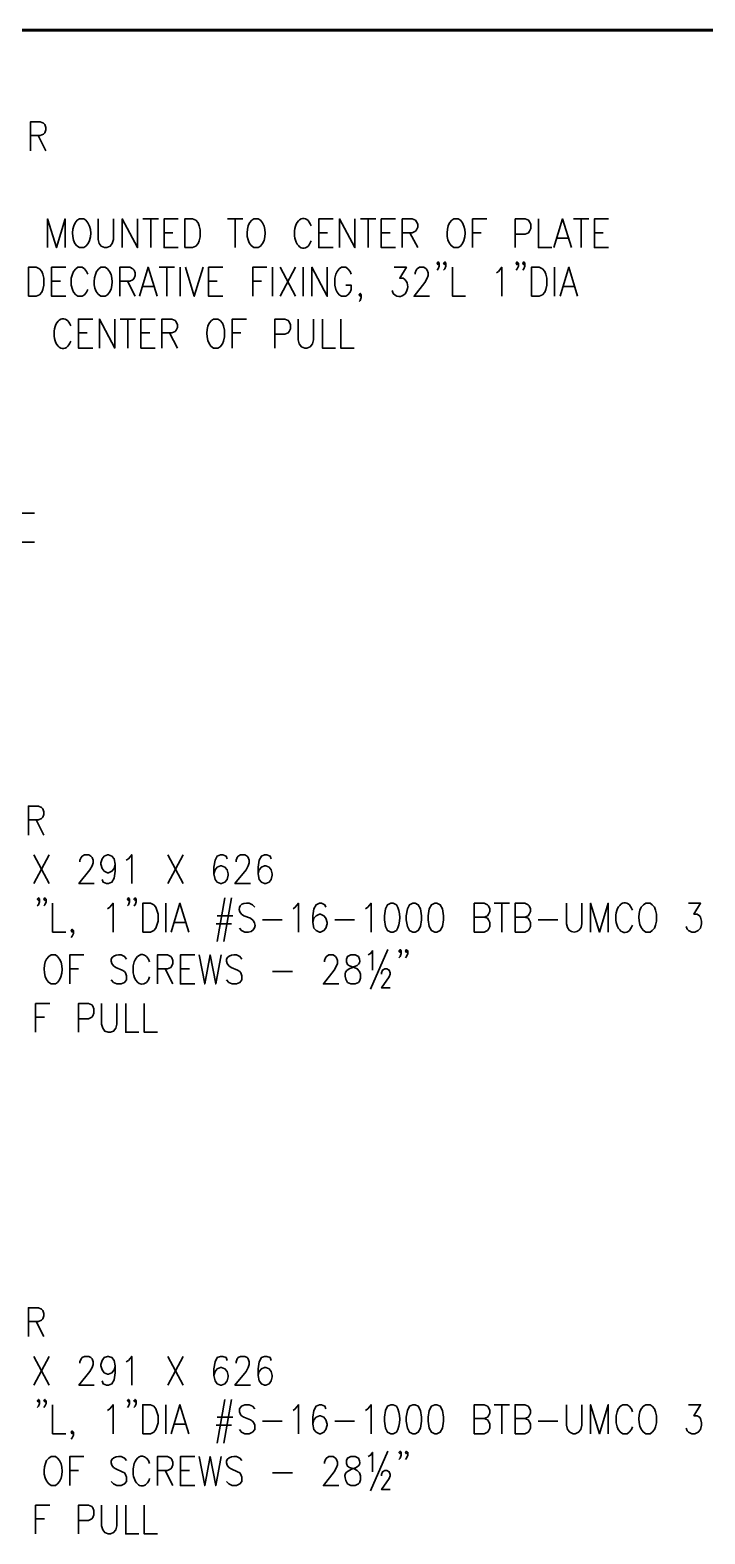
# Model space of a CAD drawing. Header units: inches. Extents: x 5 to 516, y -193 to 129.
# Drawn here: x 197.79 to 206.57, y -97.43 to -77.87 of the extents above; entities that cross this region are included whole.
import ezdxf

# ---------------------------------------------------------------- set-up
doc = ezdxf.new("R2010")
doc.units = ezdxf.units.IN
doc.header["$MEASUREMENT"] = 0
doc.layers.add('PDF3_Geometry', color=7, linetype='Continuous')

msp = doc.modelspace()

# ---------------------------------------------------------------- linework, layer by layer
at = {"layer": 'PDF3_Geometry', "lineweight": 50}
msp.add_lwpolyline([(181.1703462, -32.9700706), (181.1703462, -77.8671928), (209.7451811, -77.8671928), (209.7451811, -32.9700706)], close=True, dxfattribs=at)
at = {"layer": 'PDF3_Geometry', "lineweight": 60}
msp.add_lwpolyline([(155.7886388, -77.8671928), (282.7804969, -77.8671928)], dxfattribs=at)
at = {"layer": 'PDF3_Geometry', "lineweight": 35}
for points in [[(197.7926189, -79.4370927), (197.7926189, -79.0604502), (197.9192775, -79.0604502), (197.962608, -79.0771158), (197.9792736, -79.0971145), (197.9926061, -79.1337788), (197.9926061, -79.16711), (197.9792736, -79.2037743), (197.962608, -79.2204399), (197.9192775, -79.2404386), (197.7926189, -79.2404386)], [(197.8926085, -79.2404364), (197.992602, -79.4370905)], [(198.0126027, -80.6970115), (198.0126027, -80.3237021), (198.1292619, -80.6970115), (198.2425879, -80.3237021), (198.2425879, -80.6970115)], [(198.5125706, -80.3403659), (198.4859057, -80.3237003), (198.4292426, -80.3237003), (198.3992445, -80.3403659), (198.3725796, -80.3770302)], [(198.6725606, -80.3237003), (198.6725606, -80.5903499), (198.6858931, -80.6436798), (198.7125581, -80.6803441), (198.7558886, -80.6970097), (198.7858867, -80.6970097), (198.8292172, -80.6803441), (198.8558822, -80.6436798), (198.8725478, -80.5903499), (198.8725478, -80.3237003)], [(198.9858747, -80.6970115), (198.9858747, -80.3237021), (199.1858619, -80.6970115), (199.1858619, -80.3237021)], [(199.2558566, -80.3237003), (199.4558437, -80.3237003)], [(199.3558461, -80.3237003), (199.3558461, -80.6970097)], [(199.7124964, -80.6970115), (199.5291748, -80.6970115), (199.5291748, -80.3237021), (199.7124964, -80.3237021)], [(200.355782, -80.3237003), (200.5557691, -80.3237003)], [(200.4557783, -80.3237003), (200.4557783, -80.6970097)], [(200.7857574, -80.3403659), (200.7557593, -80.3237003), (200.6990963, -80.3237003), (200.6724313, -80.3403659), (200.6424332, -80.3770302)], [(201.7290332, -80.6970115), (201.5423785, -80.6970115), (201.5423785, -80.3237021), (201.7290332, -80.3237021)], [(201.8123604, -80.6970115), (201.8123604, -80.3237021), (202.0123476, -80.6970115), (202.0123476, -80.3237021)], [(202.0856719, -80.3237003), (202.2856591, -80.3237003)], [(202.1856682, -80.3237003), (202.1856682, -80.6970097)], [(202.5423084, -80.6970115), (202.3556537, -80.6970115), (202.3556537, -80.3237021), (202.5423084, -80.3237021)], [(202.628972, -80.6970115), (202.628972, -80.3237021), (202.7556305, -80.3237021), (202.7989611, -80.3403677), (202.8122936, -80.3603664), (202.8289592, -80.3936976), (202.8289592, -80.4303619), (202.8122936, -80.4670262), (202.7989611, -80.4836918), (202.7556305, -80.5036905), (202.628972, -80.5036905)], [(203.3855866, -80.3403659), (203.3555886, -80.3237003), (203.2989255, -80.3237003), (203.2722606, -80.3403659), (203.2422625, -80.3770302)], [(203.5422503, -80.6970115), (203.5422503, -80.3237021), (203.728905, -80.3237021)], [(204.0988756, -80.6970115), (204.0988756, -80.3237021), (204.2288673, -80.3237021), (204.2721978, -80.3403677), (204.2855303, -80.3603664), (204.2988628, -80.3936976), (204.2988628, -80.4470275), (204.2855303, -80.4836918), (204.2721978, -80.5036905), (204.2288673, -80.5203561), (204.0988756, -80.5203561)], [(204.3988577, -80.3237003), (204.3988577, -80.6970097), (204.5721799, -80.6970097)], [(204.5988435, -80.6970115), (204.7121696, -80.3237021), (204.8288288, -80.6970115)], [(204.8554935, -80.3237003), (205.0554807, -80.3237003)], [(204.9554898, -80.3237003), (204.9554898, -80.6970097)], [(205.3121333, -80.6970115), (205.1288117, -80.6970115), (205.1288117, -80.3237021), (205.3121333, -80.3237021)], [(199.5291748, -80.5036916), (199.6425009, -80.5036916)], [(201.5423785, -80.5036916), (201.6557046, -80.5036916)], [(202.3556537, -80.5036916), (202.4723129, -80.5036916)], [(202.7289683, -80.5036916), (202.8289619, -80.6970126)], [(203.5422503, -80.5036916), (203.6555764, -80.5036916)], [(204.6421757, -80.5736843), (204.7854999, -80.5736843)], [(205.1288117, -80.5036916), (205.2421378, -80.5036916)], [(198.4292426, -80.6970097), (198.4859057, -80.6970097), (198.5125706, -80.6803441)], [(200.6990963, -80.6970097), (200.7557593, -80.6970097), (200.7857574, -80.6803441)], [(203.2989255, -80.6970097), (203.3555886, -80.6970097), (203.3855866, -80.6803441)], [(198.2525851, -81.3303056), (198.0659304, -81.3303056), (198.0659304, -80.9536631), (198.2525851, -80.9536631)], [(198.5392345, -81.0436554), (198.5225689, -81.0069911), (198.4959039, -80.9736599), (198.4659058, -80.9536612), (198.4092428, -80.9536612), (198.3825779, -80.9736599), (198.3525798, -81.0069911), (198.3392473, -81.0436554), (198.3225817, -81.0969853), (198.3225817, -81.1869795), (198.3392473, -81.2403094), (198.3525798, -81.2769738), (198.3825779, -81.310305), (198.4092428, -81.3303037), (198.4659058, -81.3303037), (198.4959039, -81.310305), (198.5225689, -81.2769738), (198.5392345, -81.2403094)], [(198.7958879, -80.9736601), (198.7658899, -80.9536614), (198.7092268, -80.9536614), (198.6825619, -80.9736601), (198.6525638, -81.0069913)], [(198.9525381, -81.3303056), (198.9525381, -80.9536631), (199.0825297, -80.9536631), (199.1225272, -80.9736618), (199.1391928, -80.9903274), (199.1525252, -81.0269917), (199.1525252, -81.0603229), (199.1391928, -81.0969872), (199.1225272, -81.1169859), (199.0825297, -81.1336515), (198.9525381, -81.1336515)], [(199.2091948, -81.3303056), (199.3225209, -80.9536631), (199.43918, -81.3303056)], [(199.4658379, -80.9536614), (199.6658251, -80.9536614)], [(199.5658342, -80.9536614), (199.5658342, -81.3303039)], [(199.7391562, -80.9536614), (199.7391562, -81.3303039)], [(199.8091522, -80.9536614), (199.9224783, -81.3303039), (200.0391375, -80.9536614)], [(200.2957891, -81.3303056), (200.1091344, -81.3303056), (200.1091344, -80.9536631), (200.2957891, -80.9536631)], [(200.682428, -81.3303056), (200.682428, -80.9536631), (200.8657495, -80.9536631)], [(200.9390779, -80.9536614), (200.9390779, -81.3303039)], [(201.23906, -80.9536614), (201.0390729, -81.3303039)], [(201.0390742, -80.9536614), (201.2390614, -81.3303039)], [(201.3390563, -80.9536614), (201.3390563, -81.3303039)], [(201.4523778, -81.3303056), (201.4523778, -80.9536631), (201.652365, -81.3303056), (201.652365, -80.9536631)], [(201.9656777, -81.0436554), (201.9523452, -81.0069911), (201.9223471, -80.9736599), (201.8956822, -80.9536612), (201.8390191, -80.9536612), (201.809021, -80.9736599), (201.7823561, -81.0069911), (201.7656905, -81.0436554), (201.752358, -81.0969853), (201.752358, -81.1869795), (201.7656905, -81.2403094), (201.7823561, -81.2769738), (201.809021, -81.310305), (201.8390191, -81.3303037), (201.8956822, -81.3303037), (201.9223471, -81.310305), (201.9523452, -81.2769738), (201.9656777, -81.2403094), (201.9656777, -81.1869795), (201.8956822, -81.1869795)], [(202.5223097, -80.9536614), (202.6822995, -80.9536614), (202.5956384, -81.0969856), (202.6389689, -81.0969856)], [(202.795628, -81.0436554), (202.795628, -81.0269898), (202.8089605, -80.9903255), (202.8222929, -80.9736599), (202.852291, -80.9536612), (202.9089541, -80.9536612), (202.9389521, -80.9736599), (202.9522846, -80.9903255), (202.9656171, -81.0269898), (202.9656171, -81.060321), (202.9522846, -81.0969853), (202.9222865, -81.1503152), (202.7822955, -81.3303037), (202.9822827, -81.3303037)], [(203.108942, -80.9003303), (203.0956096, -80.920329), (203.0822771, -80.9003303), (203.0956096, -80.8836647), (203.108942, -80.9003303), (203.108942, -80.9369946), (203.0956096, -80.9736589), (203.0822771, -80.9903245)], [(203.1956064, -80.9003303), (203.1822739, -80.920329), (203.1656083, -80.9003303), (203.1822739, -80.8836647), (203.1956064, -80.9003303), (203.1956064, -80.9369946), (203.1822739, -80.9736589), (203.1656083, -80.9903245)], [(203.282264, -80.9536614), (203.282264, -81.3303039), (203.4522531, -81.3303039)], [(203.852228, -81.0269905), (203.8822261, -81.0069917), (203.9222235, -80.9536618), (203.9222235, -81.3303044)], [(204.1388782, -80.9003303), (204.1222126, -80.920329), (204.1088801, -80.9003303), (204.1222126, -80.8836647), (204.1388782, -80.9003303), (204.1388782, -80.9369946), (204.1222126, -80.9736589), (204.1088801, -80.9903245)], [(204.2222062, -80.9003303), (204.2088737, -80.920329), (204.1955412, -80.9003303), (204.2088737, -80.8836647), (204.2222062, -80.9003303), (204.2222062, -80.9369946), (204.2088737, -80.9736589), (204.1955412, -80.9903245)], [(204.6088459, -80.9536614), (204.6088459, -81.3303039)], [(204.6821715, -81.3303056), (204.7954976, -80.9536631), (204.9088237, -81.3303056)], [(198.0659304, -81.1336493), (198.1825896, -81.1336493)], [(199.0525344, -81.1336493), (199.152528, -81.3303034)], [(200.1091344, -81.1336493), (200.2224604, -81.1336493)], [(200.682428, -81.1336493), (200.795754, -81.1336493)], [(198.7092268, -81.3303039), (198.7658899, -81.3303039), (198.7958879, -81.3103052)], [(199.2525202, -81.2036454), (199.3958443, -81.2036454)], [(202.0956742, -81.3103043), (202.0823417, -81.330303), (202.0656761, -81.3103043), (202.0823417, -81.2936387), (202.0956742, -81.3103043), (202.0956742, -81.3469686), (202.0823417, -81.3836329), (202.0656761, -81.4002985)], [(202.5089773, -81.2936396), (202.4956448, -81.2569753)], [(204.7221741, -81.2036454), (204.8654983, -81.2036454)], [(198.6025654, -82.0035955), (198.4159107, -82.0035955), (198.4159107, -81.626953), (198.6025654, -81.626953)], [(198.6892222, -82.0035955), (198.6892222, -81.626953), (198.8892093, -82.0035955), (198.8892093, -81.626953)], [(198.9592108, -81.6269513), (199.159198, -81.6269513)], [(199.0592003, -81.6269513), (199.0592003, -82.0035938)], [(199.4158474, -82.0035955), (199.2291927, -82.0035955), (199.2291927, -81.626953), (199.4158474, -81.626953)], [(199.5025042, -82.0035955), (199.5025042, -81.626953), (199.6291627, -81.626953), (199.6724933, -81.6469517), (199.6891589, -81.6636173), (199.7024913, -81.7002816), (199.7024913, -81.7369459), (199.6891589, -81.7702771), (199.6724933, -81.7902758), (199.6291627, -81.8069414), (199.5025042, -81.8069414)], [(200.1724645, -82.0035938), (200.2291275, -82.0035938), (200.2591256, -81.9869282), (200.2891236, -81.9502639), (200.3024561, -81.9135996), (200.3157886, -81.8602697), (200.3157886, -81.7702755), (200.3024561, -81.7169456), (200.2891236, -81.6802812), (200.2591256, -81.64695), (200.2291275, -81.6269513), (200.1724645, -81.6269513), (200.1457995, -81.64695), (200.1158014, -81.6802812)], [(200.4157825, -82.0035955), (200.4157825, -81.626953), (200.6024372, -81.626953)], [(200.9724145, -82.0035955), (200.9724145, -81.626953), (201.1024062, -81.626953), (201.1457367, -81.6469517), (201.1590692, -81.6636173), (201.1724017, -81.7002816), (201.1724017, -81.7536115), (201.1590692, -81.7902758), (201.1457367, -81.8069414), (201.1024062, -81.823607), (200.9724145, -81.823607)], [(201.2723899, -81.6269513), (201.2723899, -81.896934), (201.2890555, -81.9502639), (201.3157204, -81.9869282), (201.359051, -82.0035938), (201.3890491, -82.0035938), (201.4290465, -81.9869282), (201.4590446, -81.9502639), (201.472377, -81.896934), (201.472377, -81.6269513)], [(201.5890403, -81.6269513), (201.5890403, -82.0035938), (201.7590294, -82.0035938)], [(201.8290219, -81.6269513), (201.8290219, -82.0035938), (202.0023442, -82.0035938)], [(198.4159107, -81.8069392), (198.5292367, -81.8069392)], [(199.2291927, -81.8069392), (199.3458519, -81.8069392)], [(199.6025005, -81.8069392), (199.702494, -82.0035933)], [(200.4157825, -81.8069392), (200.5291085, -81.8069392)], [(197.8426111, -84.5300991), (197.6559564, -84.5300991), (197.6559564, -84.1534565), (197.8426111, -84.1534565)], [(197.7659483, -88.3398524), (197.7659483, -87.9632098), (197.89594, -87.9632098), (197.9359374, -87.9832086), (197.952603, -87.9998742), (197.9659355, -88.0365385), (197.9659355, -88.0732028), (197.952603, -88.106534), (197.9359374, -88.1265327), (197.89594, -88.1431983), (197.7659483, -88.1431983)], [(197.8659446, -88.1431995), (197.9659382, -88.3398536)], [(198.0359302, -88.5965057), (197.835943, -88.9698151)], [(197.8359443, -88.5965057), (198.0359315, -88.9698151)], [(198.4359086, -88.6864997), (198.4359086, -88.6665009), (198.4525742, -88.6331697), (198.4659067, -88.613171), (198.4959047, -88.5965054), (198.5525678, -88.5965054), (198.5792327, -88.613171), (198.5958983, -88.6331697), (198.6092308, -88.6665009), (198.6092308, -88.7031653), (198.5958983, -88.7398296), (198.5659003, -88.7931595), (198.4225761, -88.9698148), (198.6225633, -88.9698148)], [(198.8958807, -88.7198295), (198.8792151, -88.7731594), (198.8525502, -88.8098237), (198.8092196, -88.8298224), (198.7958871, -88.8298224), (198.7525566, -88.8098237), (198.7225585, -88.7731594), (198.709226, -88.7198295), (198.709226, -88.7031639), (198.7225585, -88.649834), (198.7525566, -88.6131697), (198.7958871, -88.5965041), (198.8092196, -88.5965041), (198.8525502, -88.6131697), (198.8792151, -88.649834), (198.8958807, -88.7198295), (198.8958807, -88.8098237), (198.8792151, -88.899818), (198.8525502, -88.9531479), (198.8092196, -88.9698135), (198.7792215, -88.9698135), (198.735891, -88.9531479), (198.7225585, -88.9164836)], [(199.0358661, -88.6664984), (199.0658641, -88.6498328), (199.1091947, -88.5965029), (199.1091947, -88.9698123)], [(199.5791662, -88.5965057), (199.7791534, -88.9698151)], [(199.7791588, -88.5965057), (199.5791716, -88.9698151)], [(200.3524524, -88.6498334), (200.3357868, -88.6131691), (200.2957893, -88.5965035), (200.2657913, -88.5965035), (200.2224607, -88.6131691), (200.1957958, -88.666499), (200.1791302, -88.7564933), (200.1791302, -88.8464875), (200.1957958, -88.916483), (200.2224607, -88.9531473), (200.2657913, -88.9698129), (200.2791237, -88.9698129), (200.3224543, -88.9531473), (200.3524524, -88.916483), (200.3657849, -88.8631531), (200.3657849, -88.8464875), (200.3524524, -88.7931576), (200.3224543, -88.7564933), (200.2791237, -88.7398277), (200.2657913, -88.7398277), (200.2224607, -88.7564933), (200.1957958, -88.7931576), (200.1791302, -88.8464875)], [(200.4657738, -88.6864997), (200.4657738, -88.6665009), (200.4791063, -88.6331697), (200.4957719, -88.613171), (200.5224369, -88.5965054), (200.5790999, -88.5965054), (200.609098, -88.613171), (200.6224305, -88.6331697), (200.6357629, -88.6665009), (200.6357629, -88.7031653), (200.6224305, -88.7398296), (200.5957655, -88.7931595), (200.4524414, -88.9698148), (200.6524285, -88.9698148)], [(200.9224164, -88.6498334), (200.9090839, -88.6131691), (200.8657533, -88.5965035), (200.8357553, -88.5965035), (200.7957578, -88.6131691), (200.7657598, -88.666499), (200.7524273, -88.7564933), (200.7524273, -88.8464875), (200.7657598, -88.916483), (200.7957578, -88.9531473), (200.8357553, -88.9698129), (200.8524209, -88.9698129), (200.8957514, -88.9531473), (200.9224164, -88.916483), (200.9357489, -88.8631531), (200.9357489, -88.8464875), (200.9224164, -88.7931576), (200.8957514, -88.7564933), (200.8524209, -88.7398277), (200.8357553, -88.7398277), (200.7957578, -88.7564933), (200.7657598, -88.7931576), (200.7524273, -88.8464875)], [(197.9092768, -89.1731323), (197.8959443, -89.193131), (197.8792787, -89.1731323), (197.8959443, -89.1564667), (197.9092768, -89.1731323), (197.9092768, -89.2097966), (197.8959443, -89.2464609), (197.8792787, -89.2631265)], [(197.9959344, -89.1731323), (197.9792688, -89.193131), (197.9659363, -89.1731323), (197.9792688, -89.1564667), (197.9959344, -89.1731323), (197.9959344, -89.2097966), (197.9792688, -89.2464609), (197.9659363, -89.2631265)], [(199.0791982, -89.1731323), (199.0658658, -89.193131), (199.0525333, -89.1731323), (199.0658658, -89.1564667), (199.0791982, -89.1731323), (199.0791982, -89.2097966), (199.0658658, -89.2464609), (199.0525333, -89.2631265)], [(199.1658626, -89.1731323), (199.1525301, -89.193131), (199.1358645, -89.1731323), (199.1525301, -89.1564667), (199.1658626, -89.1731323), (199.1658626, -89.2097966), (199.1525301, -89.2464609), (199.1358645, -89.2631265)], [(200.3224521, -89.1564674), (200.2224585, -89.7264308)], [(200.4091165, -89.1564674), (200.3091229, -89.7264308)], [(198.0792623, -89.2264634), (198.0792623, -89.6031059), (198.2525846, -89.6031059)], [(198.7958844, -89.2997925), (198.8225494, -89.2797937), (198.8658799, -89.2264638), (198.8658799, -89.6031063)], [(199.5525023, -89.2264634), (199.5525023, -89.6031059)], [(199.6224984, -89.6031076), (199.7358244, -89.226465), (199.8524836, -89.6031076)], [(200.2224626, -89.3897864), (200.4224498, -89.3897864)], [(200.5357764, -89.3697888), (200.5657745, -89.3897875), (200.6524356, -89.4231187)], [(200.7090986, -89.2797945), (200.6791005, -89.2464633), (200.63577, -89.2264646)], [(201.2090666, -89.2997925), (201.2357315, -89.2797937), (201.2790621, -89.2264638), (201.2790621, -89.6031063)], [(201.6357021, -89.2797945), (201.6223696, -89.2464633), (201.579039, -89.2264646), (201.5523741, -89.2264646), (201.5090435, -89.2464633), (201.4790455, -89.2997933), (201.465713, -89.3897875), (201.465713, -89.4764486), (201.4790455, -89.5497772), (201.5090435, -89.5831084), (201.5523741, -89.6031072), (201.5657066, -89.6031072), (201.6090371, -89.5831084), (201.6357021, -89.5497772), (201.6523677, -89.4964473), (201.6523677, -89.4764486), (201.6357021, -89.4231187), (201.6090371, -89.3897875), (201.5657066, -89.3697888), (201.5523741, -89.3697888), (201.5090435, -89.3897875), (201.4790455, -89.4231187), (201.465713, -89.4764486)], [(202.1523383, -89.2997925), (202.1790033, -89.2797937), (202.2223338, -89.2264638), (202.2223338, -89.6031063)], [(202.552313, -89.2464621), (202.5089824, -89.2264634), (202.4789843, -89.2264634), (202.4356538, -89.2464621), (202.4089888, -89.299792), (202.3956563, -89.3897863), (202.3956563, -89.4431162), (202.4089888, -89.5297773), (202.4356538, -89.5831072), (202.4789843, -89.6031059), (202.5089824, -89.6031059), (202.552313, -89.5831072)], [(203.5655778, -89.6031076), (203.5655778, -89.226465), (203.6955695, -89.226465), (203.7355669, -89.2464638), (203.7522325, -89.2631294), (203.765565, -89.2997937), (203.765565, -89.3331249), (203.7522325, -89.3697892), (203.7355669, -89.3897879), (203.6955695, -89.4064535), (203.5655778, -89.4064535)], [(203.6955744, -89.4064513), (203.7355718, -89.4231169), (203.7522374, -89.4431156), (203.7655699, -89.4764468), (203.7655699, -89.5297768), (203.7522374, -89.5664411), (203.7355718, -89.5831067), (203.6955744, -89.6031054), (203.5655827, -89.6031054)], [(203.8222277, -89.2264634), (204.0222149, -89.2264634)], [(203.922224, -89.2264634), (203.922224, -89.6031059)], [(204.095546, -89.6031076), (204.095546, -89.226465), (204.2222045, -89.226465), (204.2655351, -89.2464638), (204.2788676, -89.2631294), (204.2955332, -89.2997937), (204.2955332, -89.3331249), (204.2788676, -89.3697892), (204.2655351, -89.3897879), (204.2222045, -89.4064535), (204.095546, -89.4064535)], [(204.2222062, -89.4064513), (204.2655367, -89.4231169), (204.2788692, -89.4431156), (204.2955348, -89.4764468), (204.2955348, -89.5297768), (204.2788692, -89.5664411), (204.2655367, -89.5831067), (204.2222062, -89.6031054), (204.0955476, -89.6031054)], [(204.7654995, -89.2264634), (204.7654995, -89.4964461)], [(204.9654867, -89.4964461), (204.9654867, -89.2264634)], [(205.0788136, -89.6031076), (205.0788136, -89.226465), (205.1954728, -89.6031076), (205.3087988, -89.226465), (205.3087988, -89.6031076)], [(205.7954357, -89.6031059), (205.8520987, -89.6031059), (205.8787636, -89.5831072), (205.9087617, -89.549776), (205.9220942, -89.5131117), (205.9354267, -89.4597818), (205.9354267, -89.3697876), (205.9220942, -89.3164576), (205.9087617, -89.2797933), (205.8787636, -89.2464621), (205.8520987, -89.2264634), (205.7954357, -89.2264634), (205.7654376, -89.2464621), (205.7354395, -89.2797933)], [(206.3520677, -89.2264634), (206.5087243, -89.2264634), (206.4220632, -89.3697876), (206.4653938, -89.3697876), (206.4953919, -89.3897863), (206.5087243, -89.4064519), (206.5220568, -89.4597818), (206.5220568, -89.4964461), (206.5087243, -89.549776), (206.4787263, -89.5831072), (206.4353957, -89.6031059), (206.3953983, -89.6031059), (206.3520677, -89.5831072), (206.3354021, -89.5664416), (206.3220696, -89.5297773)], [(198.3525806, -89.5831063), (198.335915, -89.603105), (198.3225825, -89.5831063), (198.335915, -89.5664407), (198.3525806, -89.5831063), (198.3525806, -89.6197706), (198.335915, -89.6564349), (198.3225825, -89.6731005)], [(199.6658305, -89.4764474), (199.8091547, -89.4764474)], [(200.2091307, -89.4964487), (200.4091179, -89.4964487)], [(200.579107, -89.6031072), (200.5357764, -89.5831084), (200.5091114, -89.5497772)], [(200.8090881, -89.4431175), (201.0657384, -89.4431175)], [(201.7523599, -89.4431175), (202.0090101, -89.4431175)], [(204.3955281, -89.4431175), (204.6521783, -89.4431175)], [(198.1425924, -89.919752), (198.1159275, -89.8997533), (198.0592644, -89.8997533), (198.0292664, -89.919752), (198.0026014, -89.9530832)], [(198.3025824, -90.2763975), (198.3025824, -89.8997549), (198.485904, -89.8997549)], [(199.0425388, -89.9530844), (199.0158738, -89.9197532), (198.9725433, -89.8997545)], [(199.142527, -89.9897473), (199.1291945, -90.0430772), (199.1291945, -90.1330714)], [(199.3425141, -89.9897473), (199.3291817, -89.9530829), (199.3025167, -89.9197518)], [(199.4425104, -90.2763975), (199.4425104, -89.8997549), (199.5725021, -89.8997549), (199.6158327, -89.9197537), (199.6291651, -89.9364192), (199.6424976, -89.9730836), (199.6424976, -90.0097479), (199.6291651, -90.0430791), (199.6158327, -90.0630778), (199.5725021, -90.0797434), (199.4425104, -90.0797434)], [(199.9291473, -90.2763975), (199.7424926, -90.2763975), (199.7424926, -89.8997549), (199.9291473, -89.8997549)], [(199.9858106, -89.8997533), (200.0591392, -90.2763958), (200.1291347, -89.8997533), (200.2024633, -90.2763958), (200.2724589, -89.8997533)], [(200.5424426, -89.9530844), (200.5157777, -89.9197532), (200.4724471, -89.8997545)], [(201.6157042, -89.9897473), (201.6157042, -89.9730817), (201.6290367, -89.9364174), (201.6423691, -89.9197518), (201.6723672, -89.899753), (201.7290302, -89.899753), (201.7590283, -89.9197518), (201.7723608, -89.9364174), (201.7856933, -89.9730817), (201.7856933, -90.009746), (201.7723608, -90.0430772), (201.7423627, -90.0964071), (201.6023717, -90.2763956), (201.8023589, -90.2763956)], [(202.0590121, -89.919752), (202.0156815, -89.8997533), (201.9590185, -89.8997533), (201.9156879, -89.919752), (201.9023554, -89.9530832), (201.9023554, -89.9897475), (201.9156879, -90.0264119), (201.9423529, -90.0430775), (202.002349, -90.0630762), (202.0423465, -90.0797418), (202.0723445, -90.1164061), (202.085677, -90.1497373), (202.085677, -90.2030672), (202.0723445, -90.2397315), (202.0590121, -90.2597302), (202.0156815, -90.2763958), (201.9590185, -90.2763958), (201.9156879, -90.2597302)], [(202.1856682, -89.8997533), (202.2156663, -89.8830877), (202.2423312, -89.8464234), (202.2423312, -90.0964074)], [(202.2156616, -90.3463935), (202.4423138, -89.82976)], [(202.6156401, -89.8464256), (202.6023076, -89.8664243), (202.585642, -89.8464256), (202.6023076, -89.82976), (202.6156401, -89.8464256), (202.6156401, -89.8830899), (202.6023076, -89.9197542), (202.585642, -89.9364198)], [(202.7022976, -89.8464256), (202.6856321, -89.8664243), (202.6722996, -89.8464256), (202.6856321, -89.82976), (202.7022976, -89.8464256), (202.7022976, -89.8830899), (202.6856321, -89.9197542), (202.6722996, -89.9364198)], [(198.3025824, -90.0797446), (198.4159085, -90.0797446)], [(198.8725497, -90.0430787), (198.9025478, -90.0630774), (198.9858758, -90.0964086), (199.0158738, -90.1164073), (199.0292063, -90.1330729), (199.0425388, -90.1697372), (199.0425388, -90.2230671), (199.0158738, -90.2597314), (198.9725433, -90.276397), (198.9158803, -90.276397), (198.8725497, -90.2597314), (198.8425516, -90.2230671)], [(199.3025167, -90.25973), (199.3291817, -90.2230656), (199.3425141, -90.1864013)], [(199.5425067, -90.0797446), (199.6425003, -90.2763987)], [(199.7424926, -90.0797446), (199.8591518, -90.0797446)], [(200.3724535, -90.0430787), (200.4024516, -90.0630774), (200.4857796, -90.0964086), (200.5157777, -90.1164073), (200.5291102, -90.1330729), (200.5424426, -90.1697372), (200.5424426, -90.2230671), (200.5157777, -90.2597314), (200.4724471, -90.276397), (200.4157841, -90.276397), (200.3724535, -90.2597314), (200.3424555, -90.2230671)], [(200.9424143, -90.1164074), (201.2023976, -90.1164074)], [(202.3589901, -90.1497373), (202.3589901, -90.1330717), (202.3723226, -90.0964074), (202.4023207, -90.0797418), (202.4289856, -90.0797418), (202.4589837, -90.0964074), (202.4723162, -90.1330717), (202.4723162, -90.1497373), (202.4589837, -90.1864016), (202.3589901, -90.3297257), (202.4723162, -90.3297257)], [(198.0592644, -90.2763958), (198.1159275, -90.2763958), (198.1425924, -90.2597302)], [(197.8592786, -90.9063552), (197.8592786, -90.5330458), (198.0459333, -90.5330458)], [(198.4159107, -90.9063552), (198.4159107, -90.5330458), (198.5459023, -90.5330458), (198.5892329, -90.5497114), (198.6025654, -90.566377), (198.6158979, -90.6030413), (198.6158979, -90.6563712), (198.6025654, -90.6930355), (198.5892329, -90.7097011), (198.5459023, -90.7296998), (198.4159107, -90.7296998)], [(198.715886, -90.5330474), (198.715886, -90.799697), (198.7325516, -90.8530269), (198.7592166, -90.8896912), (198.8025471, -90.9063568), (198.8325452, -90.9063568), (198.8725426, -90.8896912), (198.9025407, -90.8530269), (198.9158732, -90.799697), (198.9158732, -90.5330474)], [(199.0325365, -90.5330474), (199.0325365, -90.9063568), (199.2025256, -90.9063568)], [(199.2725181, -90.5330474), (199.2725181, -90.9063568), (199.4458403, -90.9063568)], [(197.8592786, -90.7097023), (197.9726047, -90.7097023)], [(197.7659483, -94.8661029), (197.7659483, -94.4894604), (197.89594, -94.4894604), (197.9359374, -94.5094591), (197.952603, -94.5261247), (197.9659355, -94.562789), (197.9659355, -94.5961202), (197.952603, -94.6327845), (197.9359374, -94.6494501), (197.89594, -94.6694489), (197.7659483, -94.6694489)], [(197.8659446, -94.6694501), (197.9659382, -94.8661041)], [(198.0359302, -95.1227529), (197.835943, -95.4960623)], [(197.8359443, -95.1227529), (198.0359315, -95.4960623)], [(198.4359086, -95.2094138), (198.4359086, -95.1927482), (198.4525742, -95.1560839), (198.4659067, -95.1394183), (198.4959047, -95.1227527), (198.5525678, -95.1227527), (198.5792327, -95.1394183), (198.5958983, -95.1560839), (198.6092308, -95.1927482), (198.6092308, -95.2294126), (198.5958983, -95.2660769), (198.5659003, -95.3194068), (198.4225761, -95.4960621), (198.6225633, -95.4960621)], [(198.8958807, -95.24608), (198.8792151, -95.29941), (198.8525502, -95.3360743), (198.8092196, -95.3527399), (198.7958871, -95.3527399), (198.7525566, -95.3360743), (198.7225585, -95.29941), (198.709226, -95.24608), (198.709226, -95.2294144), (198.7225585, -95.1760845), (198.7525566, -95.1394202), (198.7958871, -95.1227546), (198.8092196, -95.1227546), (198.8525502, -95.1394202), (198.8792151, -95.1760845), (198.8958807, -95.24608), (198.8958807, -95.3360743), (198.8792151, -95.4260685), (198.8525502, -95.4793984), (198.8092196, -95.496064), (198.7792215, -95.496064), (198.735891, -95.4793984), (198.7225585, -95.4427341)], [(199.0358661, -95.1927489), (199.0658641, -95.1760833), (199.1091947, -95.1227534), (199.1091947, -95.4960628)], [(199.5791662, -95.1227529), (199.7791534, -95.4960623)], [(199.7791588, -95.1227529), (199.5791716, -95.4960623)], [(200.3524524, -95.176084), (200.3357868, -95.1394197), (200.2957893, -95.1227541), (200.2657913, -95.1227541), (200.2224607, -95.1394197), (200.1957958, -95.1927496), (200.1791302, -95.2827438), (200.1791302, -95.3727381), (200.1957958, -95.4427336), (200.2224607, -95.4793979), (200.2657913, -95.4960635), (200.2791237, -95.4960635), (200.3224543, -95.4793979), (200.3524524, -95.4427336), (200.3657849, -95.3894036), (200.3657849, -95.3727381), (200.3524524, -95.3194081), (200.3224543, -95.2827438), (200.2791237, -95.2660782), (200.2657913, -95.2660782), (200.2224607, -95.2827438), (200.1957958, -95.3194081), (200.1791302, -95.3727381)], [(200.4657738, -95.2094138), (200.4657738, -95.1927482), (200.4791063, -95.1560839), (200.4957719, -95.1394183), (200.5224369, -95.1227527), (200.5790999, -95.1227527), (200.609098, -95.1394183), (200.6224305, -95.1560839), (200.6357629, -95.1927482), (200.6357629, -95.2294126), (200.6224305, -95.2660769), (200.5957655, -95.3194068), (200.4524414, -95.4960621), (200.6524285, -95.4960621)], [(200.9224164, -95.176084), (200.9090839, -95.1394197), (200.8657533, -95.1227541), (200.8357553, -95.1227541), (200.7957578, -95.1394197), (200.7657598, -95.1927496), (200.7524273, -95.2827438), (200.7524273, -95.3727381), (200.7657598, -95.4427336), (200.7957578, -95.4793979), (200.8357553, -95.4960635), (200.8524209, -95.4960635), (200.8957514, -95.4793979), (200.9224164, -95.4427336), (200.9357489, -95.3894036), (200.9357489, -95.3727381), (200.9224164, -95.3194081), (200.8957514, -95.2827438), (200.8524209, -95.2660782), (200.8357553, -95.2660782), (200.7957578, -95.2827438), (200.7657598, -95.3194081), (200.7524273, -95.3727381)], [(197.9092768, -95.6993828), (197.8959443, -95.7160484), (197.8792787, -95.6993828), (197.8959443, -95.6827172), (197.9092768, -95.6993828), (197.9092768, -95.7360471), (197.8959443, -95.7693783), (197.8792787, -95.7893771)], [(197.9959344, -95.6993828), (197.9792688, -95.7160484), (197.9659363, -95.6993828), (197.9792688, -95.6827172), (197.9959344, -95.6993828), (197.9959344, -95.7360471), (197.9792688, -95.7693783), (197.9659363, -95.7893771)], [(198.0792623, -95.752714), (198.0792623, -96.1293565), (198.2525846, -96.1293565)], [(198.7958844, -95.8260396), (198.8225494, -95.8060409), (198.8658799, -95.752711), (198.8658799, -96.1293535)], [(199.0791982, -95.6993828), (199.0658658, -95.7160484), (199.0525333, -95.6993828), (199.0658658, -95.6827172), (199.0791982, -95.6993828), (199.0791982, -95.7360471), (199.0658658, -95.7693783), (199.0525333, -95.7893771)], [(199.1658626, -95.6993828), (199.1525301, -95.7160484), (199.1358645, -95.6993828), (199.1525301, -95.6827172), (199.1658626, -95.6993828), (199.1658626, -95.7360471), (199.1525301, -95.7693783), (199.1358645, -95.7893771)], [(199.5525023, -95.752714), (199.5525023, -96.1293565)], [(199.6224984, -96.1293547), (199.7358244, -95.7527122), (199.8524836, -96.1293547)], [(200.3224521, -95.6827179), (200.2224585, -96.2526814)], [(200.4091165, -95.6827179), (200.3091229, -96.2526814)], [(200.7090986, -95.8060417), (200.6791005, -95.7693774), (200.63577, -95.7527118), (200.579107, -95.7527118), (200.5357764, -95.7693774), (200.5091114, -95.8060417), (200.5091114, -95.842706), (200.5224439, -95.8793703), (200.5357764, -95.8960359), (200.5657745, -95.9127015), (200.6524356, -95.9493658), (200.6791005, -95.9660314), (200.6957661, -95.9860302), (200.7090986, -96.0193614), (200.7090986, -96.0760244), (200.6791005, -96.1093556), (200.63577, -96.1293543), (200.579107, -96.1293543), (200.5357764, -96.1093556), (200.5091114, -96.0760244)], [(201.2090666, -95.8260396), (201.2357315, -95.8060409), (201.2790621, -95.752711), (201.2790621, -96.1293535)], [(201.6357021, -95.8060417), (201.6223696, -95.7693774), (201.579039, -95.7527118), (201.5523741, -95.7527118), (201.5090435, -95.7693774), (201.4790455, -95.8260404), (201.465713, -95.9127015), (201.465713, -96.0026958), (201.4790455, -96.0760244), (201.5090435, -96.1093556), (201.5523741, -96.1293543), (201.5657066, -96.1293543), (201.6090371, -96.1093556), (201.6357021, -96.0760244), (201.6523677, -96.0193614), (201.6523677, -96.0026958), (201.6357021, -95.9493658), (201.6090371, -95.9127015), (201.5657066, -95.8960359), (201.5523741, -95.8960359), (201.5090435, -95.9127015), (201.4790455, -95.9493658), (201.465713, -96.0026958)], [(202.1523383, -95.8260396), (202.1790033, -95.8060409), (202.2223338, -95.752711), (202.2223338, -96.1293535)], [(202.552313, -95.7693796), (202.5089824, -95.752714), (202.4789843, -95.752714), (202.4356538, -95.7693796), (202.4089888, -95.8260426), (202.3956563, -95.9127037), (202.3956563, -95.9660336), (202.4089888, -96.0560278), (202.4356538, -96.1093578), (202.4789843, -96.1293565), (202.5089824, -96.1293565), (202.552313, -96.1093578)], [(203.5655778, -96.1293547), (203.5655778, -95.7527122), (203.6955695, -95.7527122), (203.7355669, -95.7693778), (203.7522325, -95.7893765), (203.765565, -95.8260408), (203.765565, -95.859372), (203.7522325, -95.8960363), (203.7355669, -95.9127019), (203.6955695, -95.9327007), (203.5655778, -95.9327007)], [(203.8222277, -95.752714), (204.0222149, -95.752714)], [(203.922224, -95.752714), (203.922224, -96.1293565)], [(204.095546, -96.1293547), (204.095546, -95.7527122), (204.2222045, -95.7527122), (204.2655351, -95.7693778), (204.2788676, -95.7893765), (204.2955332, -95.8260408), (204.2955332, -95.859372), (204.2788676, -95.8960363), (204.2655351, -95.9127019), (204.2222045, -95.9327007), (204.095546, -95.9327007)], [(204.7654995, -95.752714), (204.7654995, -96.0193635), (204.778832, -96.0760266), (204.8088301, -96.1093578), (204.8521606, -96.1293565), (204.8788256, -96.1293565), (204.9221561, -96.1093578), (204.9521542, -96.0760266), (204.9654867, -96.0193635), (204.9654867, -95.752714)], [(205.0788136, -96.1293547), (205.0788136, -95.7527122), (205.1954728, -96.1293547), (205.3087988, -95.7527122), (205.3087988, -96.1293547)], [(205.6221137, -95.8427079), (205.6087812, -95.8060436), (205.5787831, -95.7693793), (205.5521182, -95.7527137), (205.4954552, -95.7527137), (205.4654571, -95.7693793), (205.435459, -95.8060436), (205.4221265, -95.8427079), (205.408794, -95.8960378), (205.408794, -95.9860321), (205.4221265, -96.039362), (205.435459, -96.0760263), (205.4654571, -96.1093575), (205.4954552, -96.1293562), (205.5521182, -96.1293562), (205.5787831, -96.1093575), (205.6087812, -96.0760263), (205.6221137, -96.039362)], [(205.7954357, -96.1293565), (205.8520987, -96.1293565), (205.8787636, -96.1093578), (205.9087617, -96.0760266), (205.9220942, -96.0393622), (205.9354267, -95.9860323), (205.9354267, -95.8960381), (205.9220942, -95.8427082), (205.9087617, -95.8060439), (205.8787636, -95.7693796), (205.8520987, -95.752714), (205.7954357, -95.752714), (205.7654376, -95.7693796), (205.7354395, -95.8060439)], [(206.3520677, -95.752714), (206.5087243, -95.752714), (206.4220632, -95.8960381), (206.4653938, -95.8960381), (206.4953919, -95.9127037), (206.5087243, -95.9327024), (206.5220568, -95.9860323), (206.5220568, -96.0193635), (206.5087243, -96.0760266), (206.4787263, -96.1093578), (206.4353957, -96.1293565), (206.3953983, -96.1293565), (206.3520677, -96.1093578), (206.3354021, -96.0926922), (206.3220696, -96.0560278)], [(199.6658305, -96.0026979), (199.8091547, -96.0026979)], [(200.2091307, -96.0193629), (200.4091179, -96.0193629)], [(200.2224626, -95.912704), (200.4224498, -95.912704)], [(200.8090881, -95.9660317), (201.0657384, -95.9660317)], [(201.7523599, -95.9660317), (202.0090101, -95.9660317)], [(203.6955744, -95.9327019), (203.7355718, -95.9493675), (203.7522374, -95.9660331), (203.7655699, -96.0026974), (203.7655699, -96.0560273), (203.7522374, -96.0926916), (203.7355718, -96.1093572), (203.6955744, -96.1293559), (203.5655827, -96.1293559)], [(204.2222062, -95.9327019), (204.2655367, -95.9493675), (204.2788692, -95.9660331), (204.2955348, -96.0026974), (204.2955348, -96.0560273), (204.2788692, -96.0926916), (204.2655367, -96.1093572), (204.2222062, -96.1293559), (204.0955476, -96.1293559)], [(204.3955281, -95.9660317), (204.6521783, -95.9660317)], [(198.3525806, -96.1093568), (198.335915, -96.1293555), (198.3225825, -96.1093568), (198.335915, -96.0926912), (198.3525806, -96.1093568), (198.3525806, -96.1460211), (198.335915, -96.1826854), (198.3225825, -96.199351)], [(198.1425924, -96.4460026), (198.1159275, -96.4260039), (198.0592644, -96.4260039), (198.0292664, -96.4460026), (198.0026014, -96.4793338)], [(198.3025824, -96.8026446), (198.3025824, -96.4260021), (198.485904, -96.4260021)], [(199.0425388, -96.4793316), (199.0158738, -96.4460004), (198.9725433, -96.4260017)], [(199.3425141, -96.5159978), (199.3291817, -96.4793335), (199.3025167, -96.4460023)], [(199.4425104, -96.8026446), (199.4425104, -96.4260021), (199.5725021, -96.4260021), (199.6158327, -96.4460008), (199.6291651, -96.4626664), (199.6424976, -96.4993307), (199.6424976, -96.5326619), (199.6291651, -96.5693262), (199.6158327, -96.5859918), (199.5725021, -96.6059906), (199.4425104, -96.6059906)], [(199.9291473, -96.8026446), (199.7424926, -96.8026446), (199.7424926, -96.4260021), (199.9291473, -96.4260021)], [(199.9858106, -96.4260039), (200.0591392, -96.8026464), (200.1291347, -96.4260039), (200.2024633, -96.8026464), (200.2724589, -96.4260039)], [(200.5424426, -96.4793316), (200.5157777, -96.4460004), (200.4724471, -96.4260017)], [(201.6157042, -96.5159978), (201.6157042, -96.4993322), (201.6290367, -96.4626679), (201.6423691, -96.4460023), (201.6723672, -96.4260036), (201.7290302, -96.4260036), (201.7590283, -96.4460023), (201.7723608, -96.4626679), (201.7856933, -96.4993322), (201.7856933, -96.5326634), (201.7723608, -96.5693277), (201.7423627, -96.6226576), (201.6023717, -96.8026461), (201.8023589, -96.8026461)], [(202.0590121, -96.4460026), (202.0156815, -96.4260039), (201.9590185, -96.4260039), (201.9156879, -96.4460026), (201.9023554, -96.4793338), (201.9023554, -96.5159981), (201.9156879, -96.5526624), (201.9423529, -96.569328), (202.002349, -96.5859936), (202.0423465, -96.6059923), (202.0723445, -96.6393235), (202.085677, -96.6759878), (202.085677, -96.7293177), (202.0723445, -96.7659821), (202.0590121, -96.7826477), (202.0156815, -96.8026464), (201.9590185, -96.8026464), (201.9156879, -96.7826477)], [(202.1856682, -96.4260039), (202.2156663, -96.4093383), (202.2423312, -96.3726739), (202.2423312, -96.6226579)], [(202.2156616, -96.8726407), (202.4423138, -96.3560071)], [(202.6156401, -96.3726727), (202.6023076, -96.3893383), (202.585642, -96.3726727), (202.6023076, -96.3560071), (202.6156401, -96.3726727), (202.6156401, -96.409337), (202.6023076, -96.4460014), (202.585642, -96.462667)], [(202.7022976, -96.3726727), (202.6856321, -96.3893383), (202.6722996, -96.3726727), (202.6856321, -96.3560071), (202.7022976, -96.3726727), (202.7022976, -96.409337), (202.6856321, -96.4460014), (202.6722996, -96.462667)], [(198.3025824, -96.6059918), (198.4159085, -96.6059918)], [(198.8725497, -96.5693258), (198.9025478, -96.5859914), (198.9858758, -96.6226557), (199.0158738, -96.6393213), (199.0292063, -96.6593201), (199.0425388, -96.6959844), (199.0425388, -96.7493143), (199.0158738, -96.7826455), (198.9725433, -96.8026442), (198.9158803, -96.8026442), (198.8725497, -96.7826455), (198.8425516, -96.7493143)], [(199.5425067, -96.6059918), (199.6425003, -96.8026458)], [(199.7424926, -96.6059918), (199.8591518, -96.6059918)], [(200.3724535, -96.5693258), (200.4024516, -96.5859914), (200.4857796, -96.6226557), (200.5157777, -96.6393213), (200.5291102, -96.6593201), (200.5424426, -96.6959844), (200.5424426, -96.7493143), (200.5157777, -96.7826455), (200.4724471, -96.8026442), (200.4157841, -96.8026442), (200.3724535, -96.7826455), (200.3424555, -96.7493143)], [(200.9424143, -96.6393216), (201.2023976, -96.6393216)], [(202.3589901, -96.6759878), (202.3589901, -96.6593222), (202.3723226, -96.6226579), (202.4023207, -96.6059923), (202.4289856, -96.6059923), (202.4589837, -96.6226579), (202.4723162, -96.6593222), (202.4723162, -96.6759878), (202.4589837, -96.7126521), (202.3589901, -96.8559763), (202.4723162, -96.8559763)], [(198.0592644, -96.8026464), (198.1159275, -96.8026464), (198.1425924, -96.7826477)], [(197.8592786, -97.4326057), (197.8592786, -97.0592963), (198.0459333, -97.0592963)], [(197.8592786, -97.2359495), (197.9726047, -97.2359495)], [(198.4159107, -97.4326057), (198.4159107, -97.0592963), (198.5459023, -97.0592963), (198.5892329, -97.0759619), (198.6025654, -97.0926275), (198.6158979, -97.1292918), (198.6158979, -97.1826217), (198.6025654, -97.2192861), (198.5892329, -97.2359517), (198.5459023, -97.2559504), (198.4159107, -97.2559504)], [(198.715886, -97.0592946), (198.715886, -97.3259441), (198.7325516, -97.379274), (198.7592166, -97.4159384), (198.8025471, -97.432604), (198.8325452, -97.432604), (198.8725426, -97.4159384), (198.9025407, -97.379274), (198.9158732, -97.3259441), (198.9158732, -97.0592946)], [(199.0325365, -97.0592946), (199.0325365, -97.432604), (199.2025256, -97.432604)], [(199.2725181, -97.0592946), (199.2725181, -97.432604), (199.4458403, -97.432604)]]:
    msp.add_lwpolyline(points, dxfattribs=at)
for points in [[(199.7991499, -80.6970115), (199.7991499, -80.3237021), (199.8991435, -80.3237021), (199.942474, -80.3403677), (199.9724721, -80.377032), (199.9858046, -80.4136963), (199.9991371, -80.4670262), (199.9991371, -80.5570205), (199.9858046, -80.6103504), (199.9724721, -80.6436816), (199.942474, -80.6803459), (199.8991435, -80.6970115)], [(197.7659483, -81.3303056), (197.7659483, -80.9536631), (197.8659419, -80.9536631), (197.9092724, -80.9736618), (197.9392705, -81.006993), (197.952603, -81.0436573), (197.9659355, -81.0969872), (197.9659355, -81.1869814), (197.952603, -81.2403113), (197.9392705, -81.2769757), (197.9092724, -81.3103069), (197.8659419, -81.3303056)], [(204.3088638, -81.3303056), (204.3088638, -80.9536631), (204.4088573, -80.9536631), (204.4521879, -80.9736618), (204.482186, -81.006993), (204.4955185, -81.0436573), (204.5088509, -81.0969872), (204.5088509, -81.1869814), (204.4955185, -81.2403113), (204.482186, -81.2769757), (204.4521879, -81.3103069), (204.4088573, -81.3303056)], [(199.2525202, -89.6031076), (199.2525202, -89.226465), (199.3525138, -89.226465), (199.3958443, -89.2464638), (199.4225093, -89.279795), (199.4358418, -89.3164593), (199.4525074, -89.3697892), (199.4525074, -89.4597834), (199.4358418, -89.5131133), (199.4225093, -89.5497776), (199.3958443, -89.5831088), (199.3525138, -89.6031076)], [(202.7656277, -89.2264634), (202.7222972, -89.2464621), (202.6956322, -89.299792), (202.6789666, -89.3897863), (202.6789666, -89.4431162), (202.6956322, -89.5297773), (202.7222972, -89.5831072), (202.7656277, -89.6031059), (202.7956258, -89.6031059), (202.8356232, -89.5831072), (202.8656213, -89.5297773), (202.8789538, -89.4431162), (202.8789538, -89.3897863), (202.8656213, -89.299792), (202.8356232, -89.2464621), (202.7956258, -89.2264634)], [(203.0522779, -89.2264634), (203.0089474, -89.2464621), (202.9789493, -89.299792), (202.9656168, -89.3897863), (202.9656168, -89.4431162), (202.9789493, -89.5297773), (203.0089474, -89.5831072), (203.0522779, -89.6031059), (203.0789429, -89.6031059), (203.1222734, -89.5831072), (203.1522715, -89.5297773), (203.165604, -89.4431162), (203.165604, -89.3897863), (203.1522715, -89.299792), (203.1222734, -89.2464621), (203.0789429, -89.2264634)], [(199.2525202, -96.1293547), (199.2525202, -95.7527122), (199.3525138, -95.7527122), (199.3958443, -95.7693778), (199.4225093, -95.8060421), (199.4358418, -95.8427064), (199.4525074, -95.8960363), (199.4525074, -95.9860306), (199.4358418, -96.0393605), (199.4225093, -96.0760248), (199.3958443, -96.109356), (199.3525138, -96.1293547)], [(202.7656277, -95.752714), (202.7222972, -95.7693796), (202.6956322, -95.8260426), (202.6789666, -95.9127037), (202.6789666, -95.9660336), (202.6956322, -96.0560278), (202.7222972, -96.1093578), (202.7656277, -96.1293565), (202.7956258, -96.1293565), (202.8356232, -96.1093578), (202.8656213, -96.0560278), (202.8789538, -95.9660336), (202.8789538, -95.9127037), (202.8656213, -95.8260426), (202.8356232, -95.7693796), (202.7956258, -95.752714)], [(203.0522779, -95.752714), (203.0089474, -95.7693796), (202.9789493, -95.8260426), (202.9656168, -95.9127037), (202.9656168, -95.9660336), (202.9789493, -96.0560278), (203.0089474, -96.1093578), (203.0522779, -96.1293565), (203.0789429, -96.1293565), (203.1222734, -96.1093578), (203.1522715, -96.0560278), (203.165604, -95.9660336), (203.165604, -95.9127037), (203.1522715, -95.8260426), (203.1222734, -95.7693796), (203.0789429, -95.752714)]]:
    msp.add_lwpolyline(points, close=True, dxfattribs=at)
for centre, major_axis, ratio, start_param, end_param in [((201.3422603, -80.511326), (-0.0007571, 0.1939244), 0.5989384197, 5.2375813062, 10.4573452248), ((198.2155193, -81.8161794), (0.0009797, 0.194488), 0.5982854199, 5.2508611111, 10.4739411517), ((205.522, -89.4145194), (-0.0002912, 0.1930863), 0.602483496, 5.2442046421, 10.4587518228), ((199.2418552, -96.6161959), (-0.001641, 0.1917345), 0.6042679676, 1.015739473, 4.1800672414)]:
    msp.add_ellipse(centre, major_axis=major_axis, ratio=ratio, start_param=start_param, end_param=end_param, dxfattribs=at)
for points in [[(198.3725796, -80.3770302), (198.3184719, -80.4608026), (198.3280269, -80.6568456), (198.4292426, -80.6970097)], [(198.5125706, -80.6803441), (198.5978985, -80.5947941), (198.5953431, -80.4262493), (198.5125706, -80.3403659)], [(200.6424332, -80.3770302), (200.5917698, -80.4723575), (200.5944919, -80.64068), (200.6990963, -80.6970097)], [(200.7857574, -80.6803441), (200.8672522, -80.5944607), (200.8646412, -80.4263604), (200.7857574, -80.3403659)], [(203.2422625, -80.3770302), (203.1915991, -80.4723575), (203.1943211, -80.64068), (203.2989255, -80.6970097)], [(203.3855866, -80.6803441), (203.4670814, -80.5944052), (203.4644705, -80.426416), (203.3855866, -80.3403659)], [(198.7958879, -81.3103052), (198.8756051, -81.2354211), (198.8756051, -81.0485442), (198.7958879, -80.9736601)], [(198.6525638, -81.0069913), (198.6017893, -81.1091515), (198.6034003, -81.2641415), (198.7092268, -81.3303039)], [(202.6389689, -81.0969856), (202.7794044, -81.176536), (202.6466906, -81.4331307), (202.5089773, -81.2936396)], [(200.1158014, -81.6802812), (200.070471, -81.7669979), (200.0715265, -81.9590411), (200.1724645, -82.0035938)], [(200.63577, -89.2264646), (200.5383873, -89.2095768), (200.4625589, -89.2821833), (200.5357764, -89.3697888)], [(202.552313, -89.5831072), (202.6114758, -89.5022235), (202.6110314, -89.3270125), (202.552313, -89.2464621)], [(205.7354395, -89.2797933), (205.6908312, -89.3695653), (205.6882203, -89.5551646), (205.7954357, -89.6031059)], [(200.6524356, -89.4231187), (200.764484, -89.4908921), (200.7128206, -89.6262723), (200.579107, -89.6031072)], [(204.7654995, -89.4964461), (204.77561, -89.6391036), (204.9553762, -89.6391036), (204.9654867, -89.4964461)], [(198.0026014, -89.9530832), (197.9480493, -90.035078), (197.9596042, -90.2387316), (198.0592644, -90.2763958)], [(198.1425924, -90.2597302), (198.2243094, -90.1786799), (198.2279758, -89.9986914), (198.1425924, -89.919752)], [(198.9725433, -89.8997545), (198.8777716, -89.8844222), (198.7908327, -89.954251), (198.8725497, -90.0430787)], [(199.3025167, -89.9197518), (199.23341, -89.855867), (199.1643589, -89.9220294), (199.142527, -89.9897473)], [(200.4724471, -89.8997545), (200.3776754, -89.8844222), (200.2907366, -89.954251), (200.3724535, -90.0430787)], [(201.9156879, -90.2597302), (201.7715861, -89.9948028), (202.1591168, -90.1226279), (202.0590121, -89.919752)], [(199.1291945, -90.1330714), (199.1416937, -90.2193992), (199.2006899, -90.3295588), (199.3025167, -90.25973)], [(202.552313, -96.1093578), (202.6126424, -96.0244743), (202.6098648, -95.8554296), (202.552313, -95.7693796)], [(205.7354395, -95.8060439), (205.6908312, -95.8958159), (205.6882203, -96.0814151), (205.7954357, -96.1293565)], [(198.1425924, -96.7826477), (198.2261982, -96.7069303), (198.2261982, -96.5217199), (198.1425924, -96.4460026)], [(198.9725433, -96.4260017), (198.8777716, -96.4106693), (198.7908327, -96.4804982), (198.8725497, -96.5693258)], [(199.3025167, -96.4460023), (199.23341, -96.3821175), (199.1643589, -96.4482799), (199.142527, -96.5159978)], [(200.4724471, -96.4260017), (200.3776754, -96.4106693), (200.2907366, -96.4804982), (200.3724535, -96.5693258)], [(201.9156879, -96.7826477), (201.7688085, -96.5226088), (202.1597834, -96.6468786), (202.0590121, -96.4460026)], [(198.0026014, -96.4793338), (197.9494381, -96.5655505), (197.95566, -96.7531495), (198.0592644, -96.8026464)]]:
    msp.add_open_spline(points, degree=3, dxfattribs=at)

doc.saveas('drawing.dxf')
